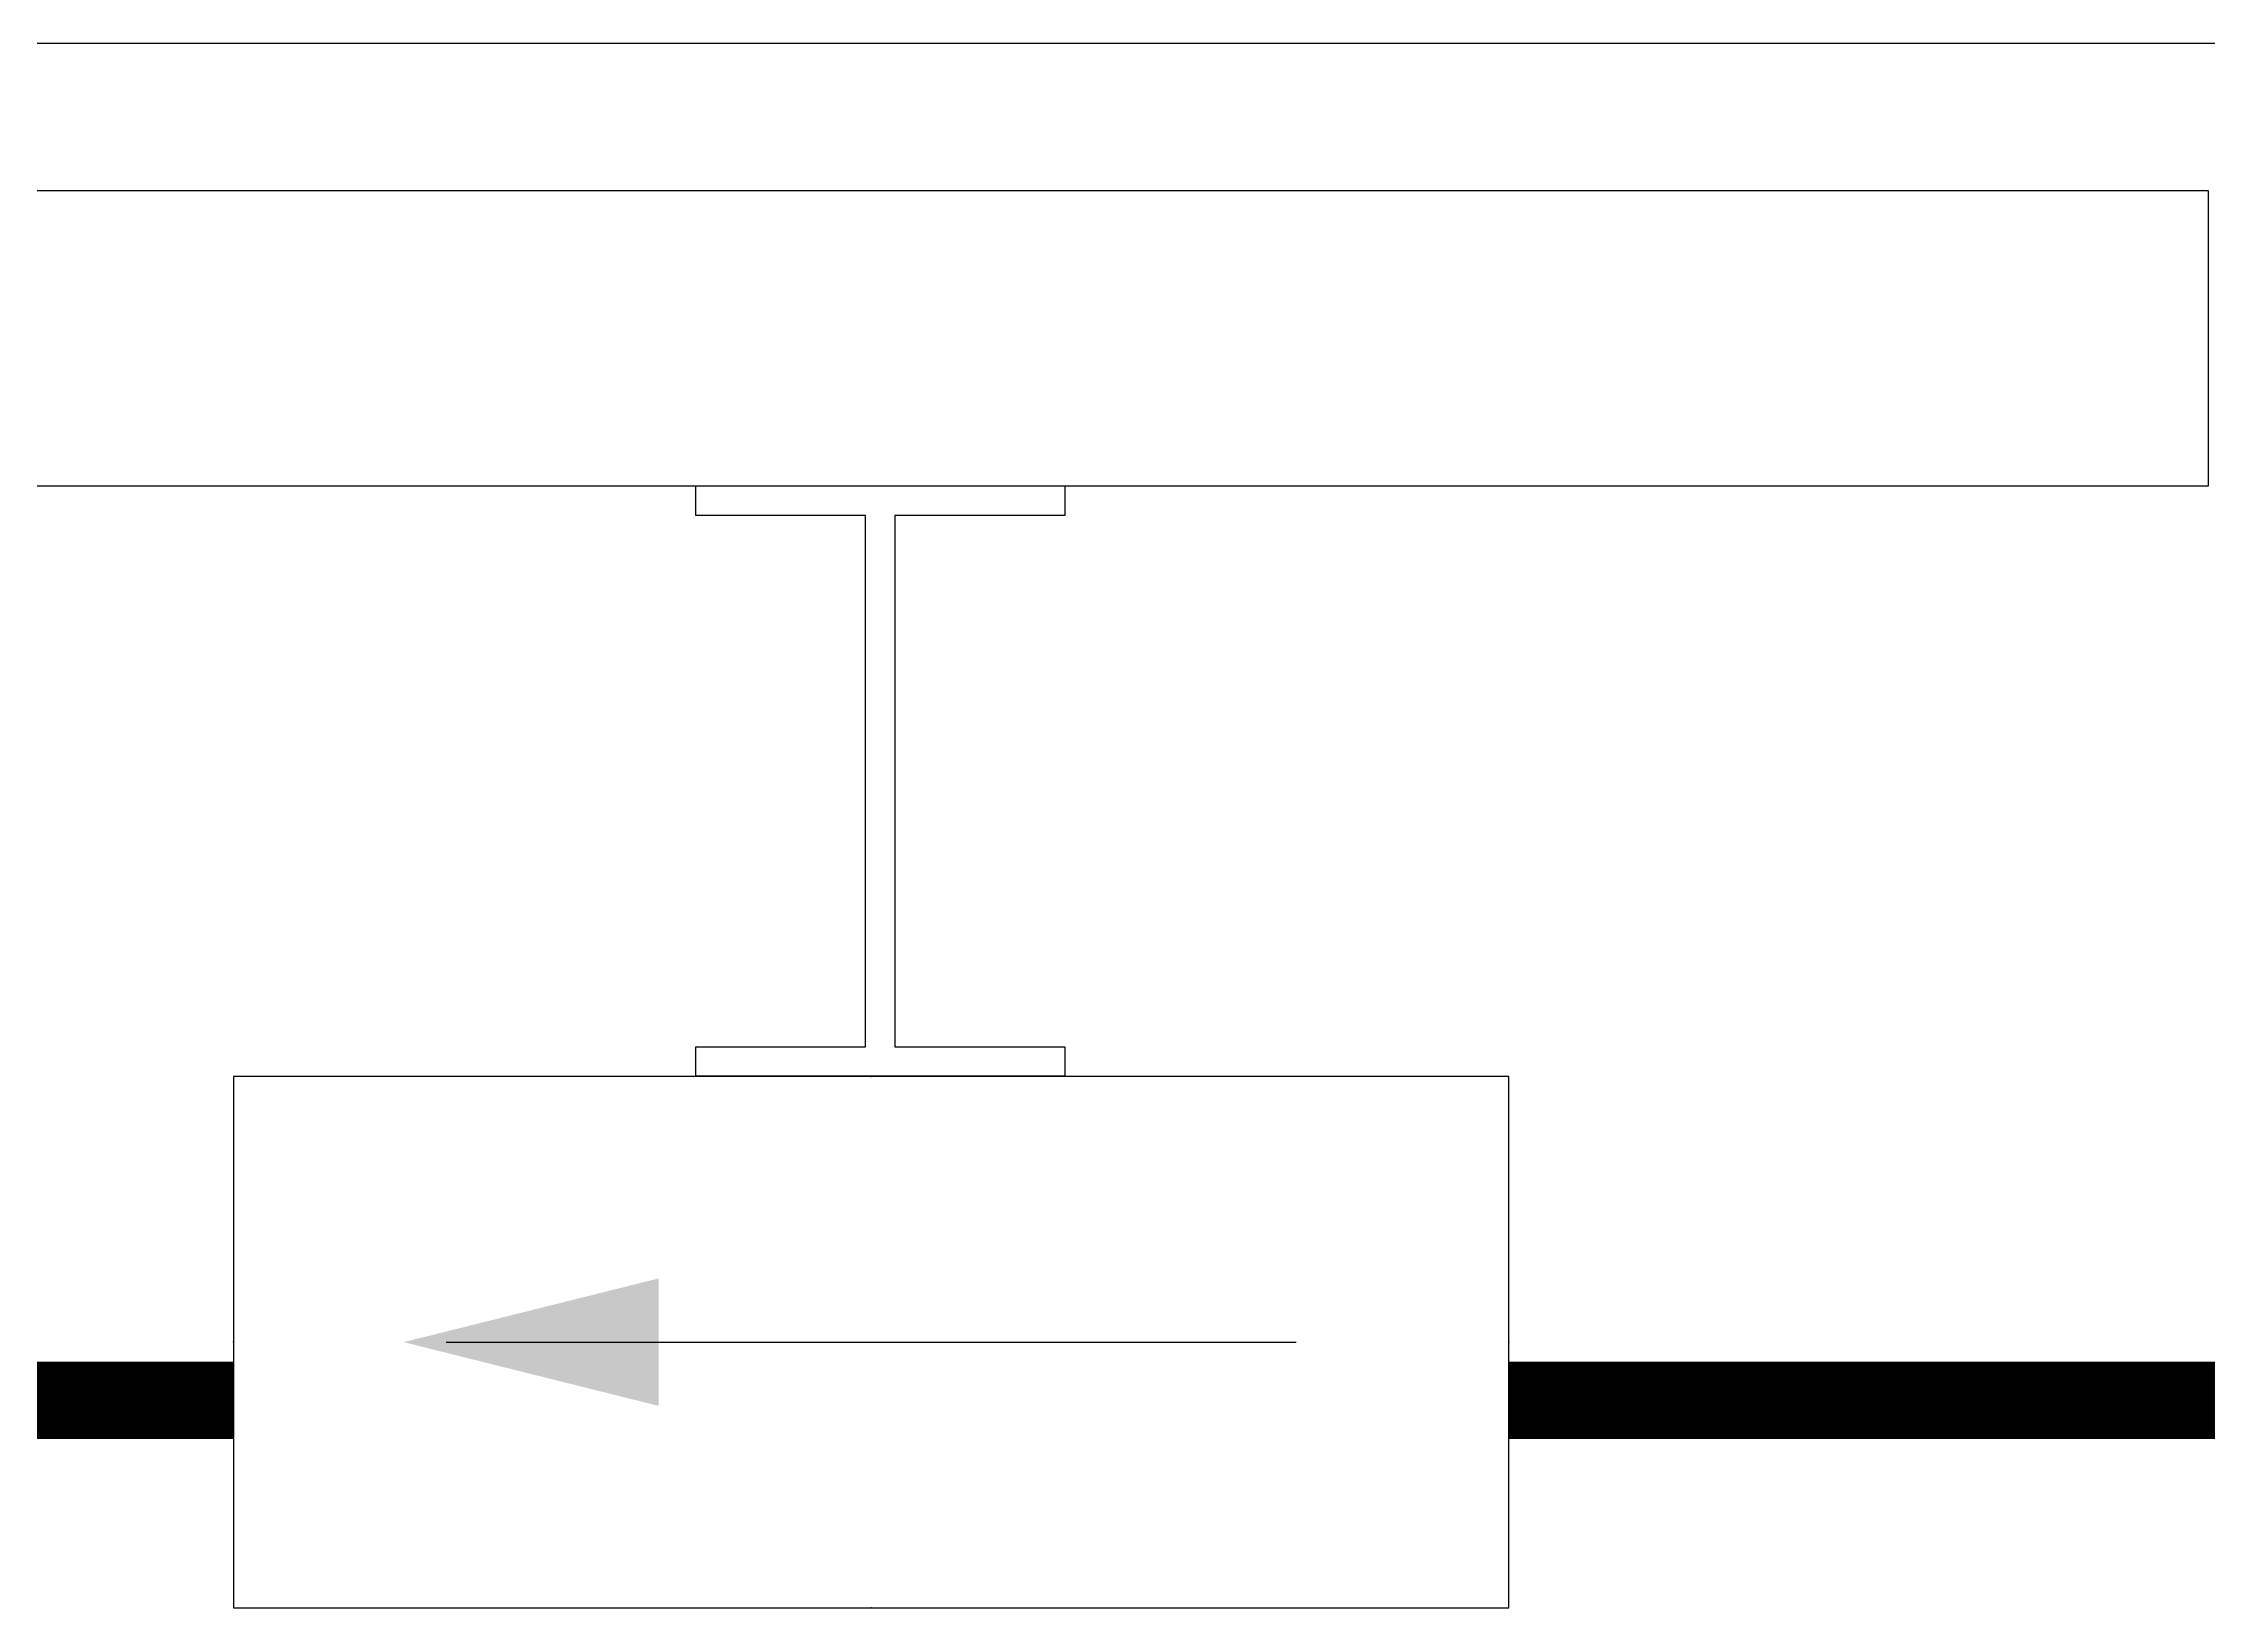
# Model space of a CAD drawing. Extents: x 12152 to 491505, y 111028 to 412681.
# Drawn here: x 169730 to 171197, y 213234 to 214294 of the extents above; entities that cross this region are included whole.
import ezdxf
from ezdxf.enums import TextEntityAlignment as Align

# ---------------------------------------------------------------- set-up
doc = ezdxf.new("R2010")
doc.units = 0
doc.header["$LTSCALE"] = 1000
doc.header["$MEASUREMENT"] = 0
doc.linetypes.add('DASH', pattern=[0.35, 0.25, -0.1])
for name, color, linetype in [('COLUMN', 9, 'Continuous'), ('EQUIP-照明', 3, 'Continuous'), ('TEL_TEXT', 7, 'Continuous'), ('WALL', 11, 'Continuous'), ('WIRE-应急', 4, 'DASH'), ('图框(锁住)', 7, 'Continuous')]:
    doc.layers.add(name, color=color, linetype=linetype)
doc.styles.add('_TEL_DIM', font='SIMPLEX', dxfattribs={"width": 0.8, "height": 3.5, "bigfont": 'HZTXT'})

# ---------------------------------------------------------------- blocks, each defined once
blk = doc.blocks.new('$equip$00001686')
for p, q in [((0.72, 0.6), (-0.72, 0.6)), ((-0.72, 0.6), (-0.72, 0)), ((0.72, 0), (0.72, 0.6)), ((-0.72, 0), (0.72, 0))]:
    blk.add_line(p, q)
at = {"color": 7}
blk.add_line((-0.48, 0.3), (0.48, 0.3), dxfattribs=at)
for p in [(0, 0.6), (-0.72, 0.3), (0.72, 0.3), (0, 0)]:
    blk.add_point(p)
blk.add_solid([(-0.24, 0.228), (-0.528, 0.3), (-0.24, 0.372)])
at = {"layer": 'TEL_TEXT', "style": '_TEL_DIM', "flags": 1}
blk.add_attdef('A', text='', height=0.00002, dxfattribs=at).set_placement((0, 0), align=Align.MIDDLE_CENTER)

msp = doc.modelspace()

# ---------------------------------------------------------------- linework, layer by layer
at = {"layer": 'COLUMN', "color": 6}
msp.add_lwpolyline([(170422.1, 213614.2), (170422.1, 213594.2), (170172.1, 213594.2), (170172.1, 213614.2), (170287.1, 213614.2), (170287.1, 213974.2), (170172.1, 213974.2), (170172.1, 213994.2), (170422.1, 213994.2), (170422.1, 213974.2), (170307.1, 213974.2), (170307.1, 213614.2)], close=True, dxfattribs=at)
at = {"layer": 'WALL', "color": 0}
for p, q in [((171197.1, 214194.2), (168947.1, 214194.2)), ((171197.1, 213994.2), (171197.1, 214194.2)), ((168947.1, 213994.2), (171197.1, 213994.2))]:
    msp.add_line(p, q, dxfattribs=at)
at = {"layer": 'WIRE-应急', "linetype": 'DASH', "const_width": 52.5}
for points in [[(168349.1, 213374.6), (169859, 213374.6)], [(170723, 213374.6), (177196.2, 213374.6)]]:
    msp.add_lwpolyline(points, dxfattribs=at)
at = {"layer": '图框(锁住)', "color": 0}
msp.add_lwpolyline([(168947.1, 214294.2), (200447.1, 214294.2)], dxfattribs=at)

# ---------------------------------------------------------------- block references
at = {"layer": 'EQUIP-照明'}
ref = msp.add_blockref('$equip$00001686', (170291, 213234), dxfattribs=dict(at, xscale=600, yscale=600, zscale=600))
ref.add_attrib('A', '单向疏散指示灯', dxfattribs={"layer": 'TEL_TEXT', "height": 0.012, "style": '_TEL_DIM'}).set_placement((170291, 213234), align=Align.MIDDLE_CENTER)

doc.saveas('drawing.dxf')
